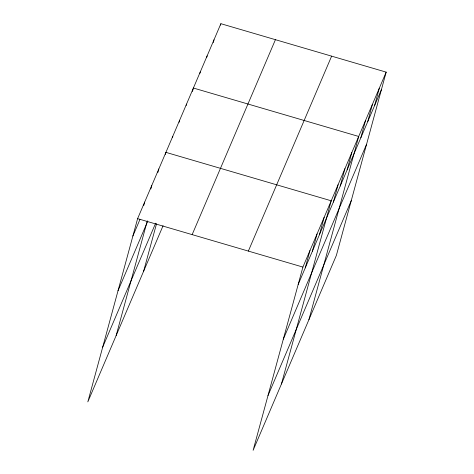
<?xml version="1.0" encoding="UTF-8"?>
<svg xmlns="http://www.w3.org/2000/svg" width="474" height="474" viewBox="0 0 474 474"><rect width="100%" height="100%" fill="white"/><g stroke="black" fill="none" stroke-linecap="round" stroke-linejoin="round"><path stroke-width="0.71" d="M386.174 72.131L302.904 267.075L253.122 450.3L336.392 255.356L386.174 72.131L220.878 23.7L137.608 218.644L87.826 401.869L163.08 225.689M143.74 205.55L144.683 202.072M150.821 188.984L151.763 185.506M157.895 172.412L158.843 168.934M116.136 335.592L147.29 220.925M165.355 154.447L165.918 152.361L331.213 200.792L281.432 384.017M172.412 137.673L172.791 136.281M179.095 122.286L179.658 120.2M186.152 105.506L186.531 104.114M143.616 271.258L156.556 223.639M192.456 91.512L193.398 88.034L358.694 136.459L308.912 319.689M199.892 73.34L200.271 71.947M206.759 57.259L207.138 55.867M213.253 42.565L214.011 39.78M220.499 25.092L220.878 23.7M305.256 267.887L309.978 250.503M312.336 251.321L317.059 233.931M319.411 234.749L324.139 217.365M333.364 202.096L338.086 184.712M340.231 186.009L344.954 168.626M347.104 169.929L351.827 152.545M360.844 137.762L365.567 120.378M367.711 121.682L372.434 104.292M374.584 105.595L379.307 88.211M132.886 236.028L139.96 219.462M118.014 290.758L147.758 221.127M102.692 347.146L155.626 223.23M192.154 234.624L275.43 39.68M248.352 251.09L331.628 56.145M298.182 284.459L381.452 89.515M283.31 339.188L366.58 144.244M267.988 395.571L351.264 200.626M137.608 218.644L302.904 267.075"/></g></svg>
